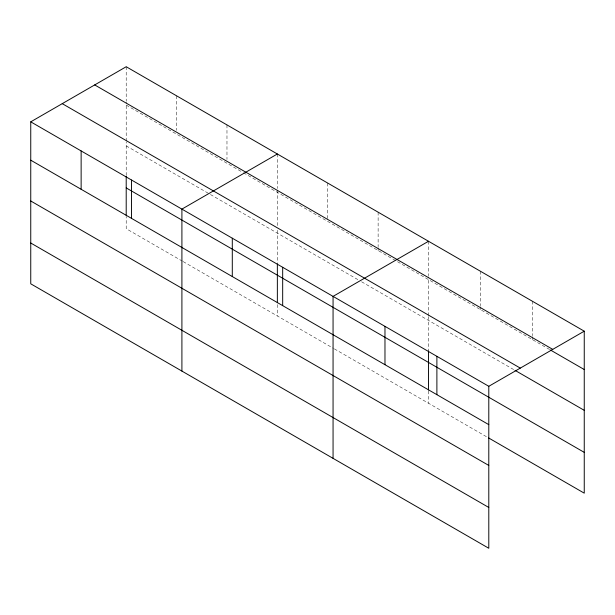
<?xml version="1.0" encoding="UTF-8"?>
<svg xmlns="http://www.w3.org/2000/svg" width="615" height="615" viewBox="0 0 615 615"><rect width="100%" height="100%" fill="white"/><g stroke="black" fill="none" stroke-linecap="round" stroke-linejoin="round"><path stroke-width="0.46" stroke-dasharray="3.08 2.31" d="M126.206 175.49L126.206 142.08M126.206 141.135L126.206 102.205M277.357 230.302L277.357 262.759M277.357 225.559L277.357 189.474M428.517 316.617L428.517 350.988M428.517 315.672L428.517 276.742M126.206 105.08L242.664 172.323M243.494 172.8L549.641 349.551M126.206 145.878L209.63 194.04M210.453 194.517L358.307 279.879M361.612 281.785L514.209 369.892M182.371 261.137L126.206 228.703L126.206 216.372M183.193 261.613L333.522 348.405M334.352 348.882L487.019 437.019M532.336 301.212L532.336 335.729M532.336 336.689L532.336 339.565M480.423 271.246L480.423 305.755M480.423 306.716L480.423 309.591M428.517 241.272L428.517 275.789M428.517 390.909L428.517 403.24M378.125 212.183L378.125 246.692M378.125 247.653L378.125 250.528M327.741 183.093L327.741 218.563M277.357 154.004L277.357 188.513M277.357 304.586L277.357 315.972M226.973 124.914L226.973 159.423M176.59 95.825L176.59 130.334M126.206 66.735L126.206 101.244"/><path stroke-width="0.92" d="M488.794 465.44L488.794 386.297L30.75 121.839L30.75 283.815L488.794 548.265L488.794 465.44L30.75 200.99M488.664 437.972L584.25 493.161L584.25 331.185L126.206 66.735L30.75 121.839M277.357 154.004L181.909 209.115L181.909 371.083M428.517 241.272L333.061 296.384L333.061 458.352M488.794 386.297L584.25 331.185M94.702 84.924L552.754 349.374M550.463 350.027L584.25 369.53M62.246 103.658L520.298 368.108M515.032 370.368L584.25 410.328M126.206 187.913L584.25 452.363M30.75 160.192L488.794 424.642M30.75 243.017L488.794 507.467M436.888 356.323L436.888 394.669M428.517 350.988L428.517 389.964M384.975 326.35L384.975 364.703M282.677 267.294L282.677 305.64M277.357 263.712L277.357 302.695M232.293 238.205L232.293 276.55M131.518 180.026L131.518 218.371M126.206 176.444L126.206 215.427M81.134 150.936L81.134 189.282"/></g></svg>
